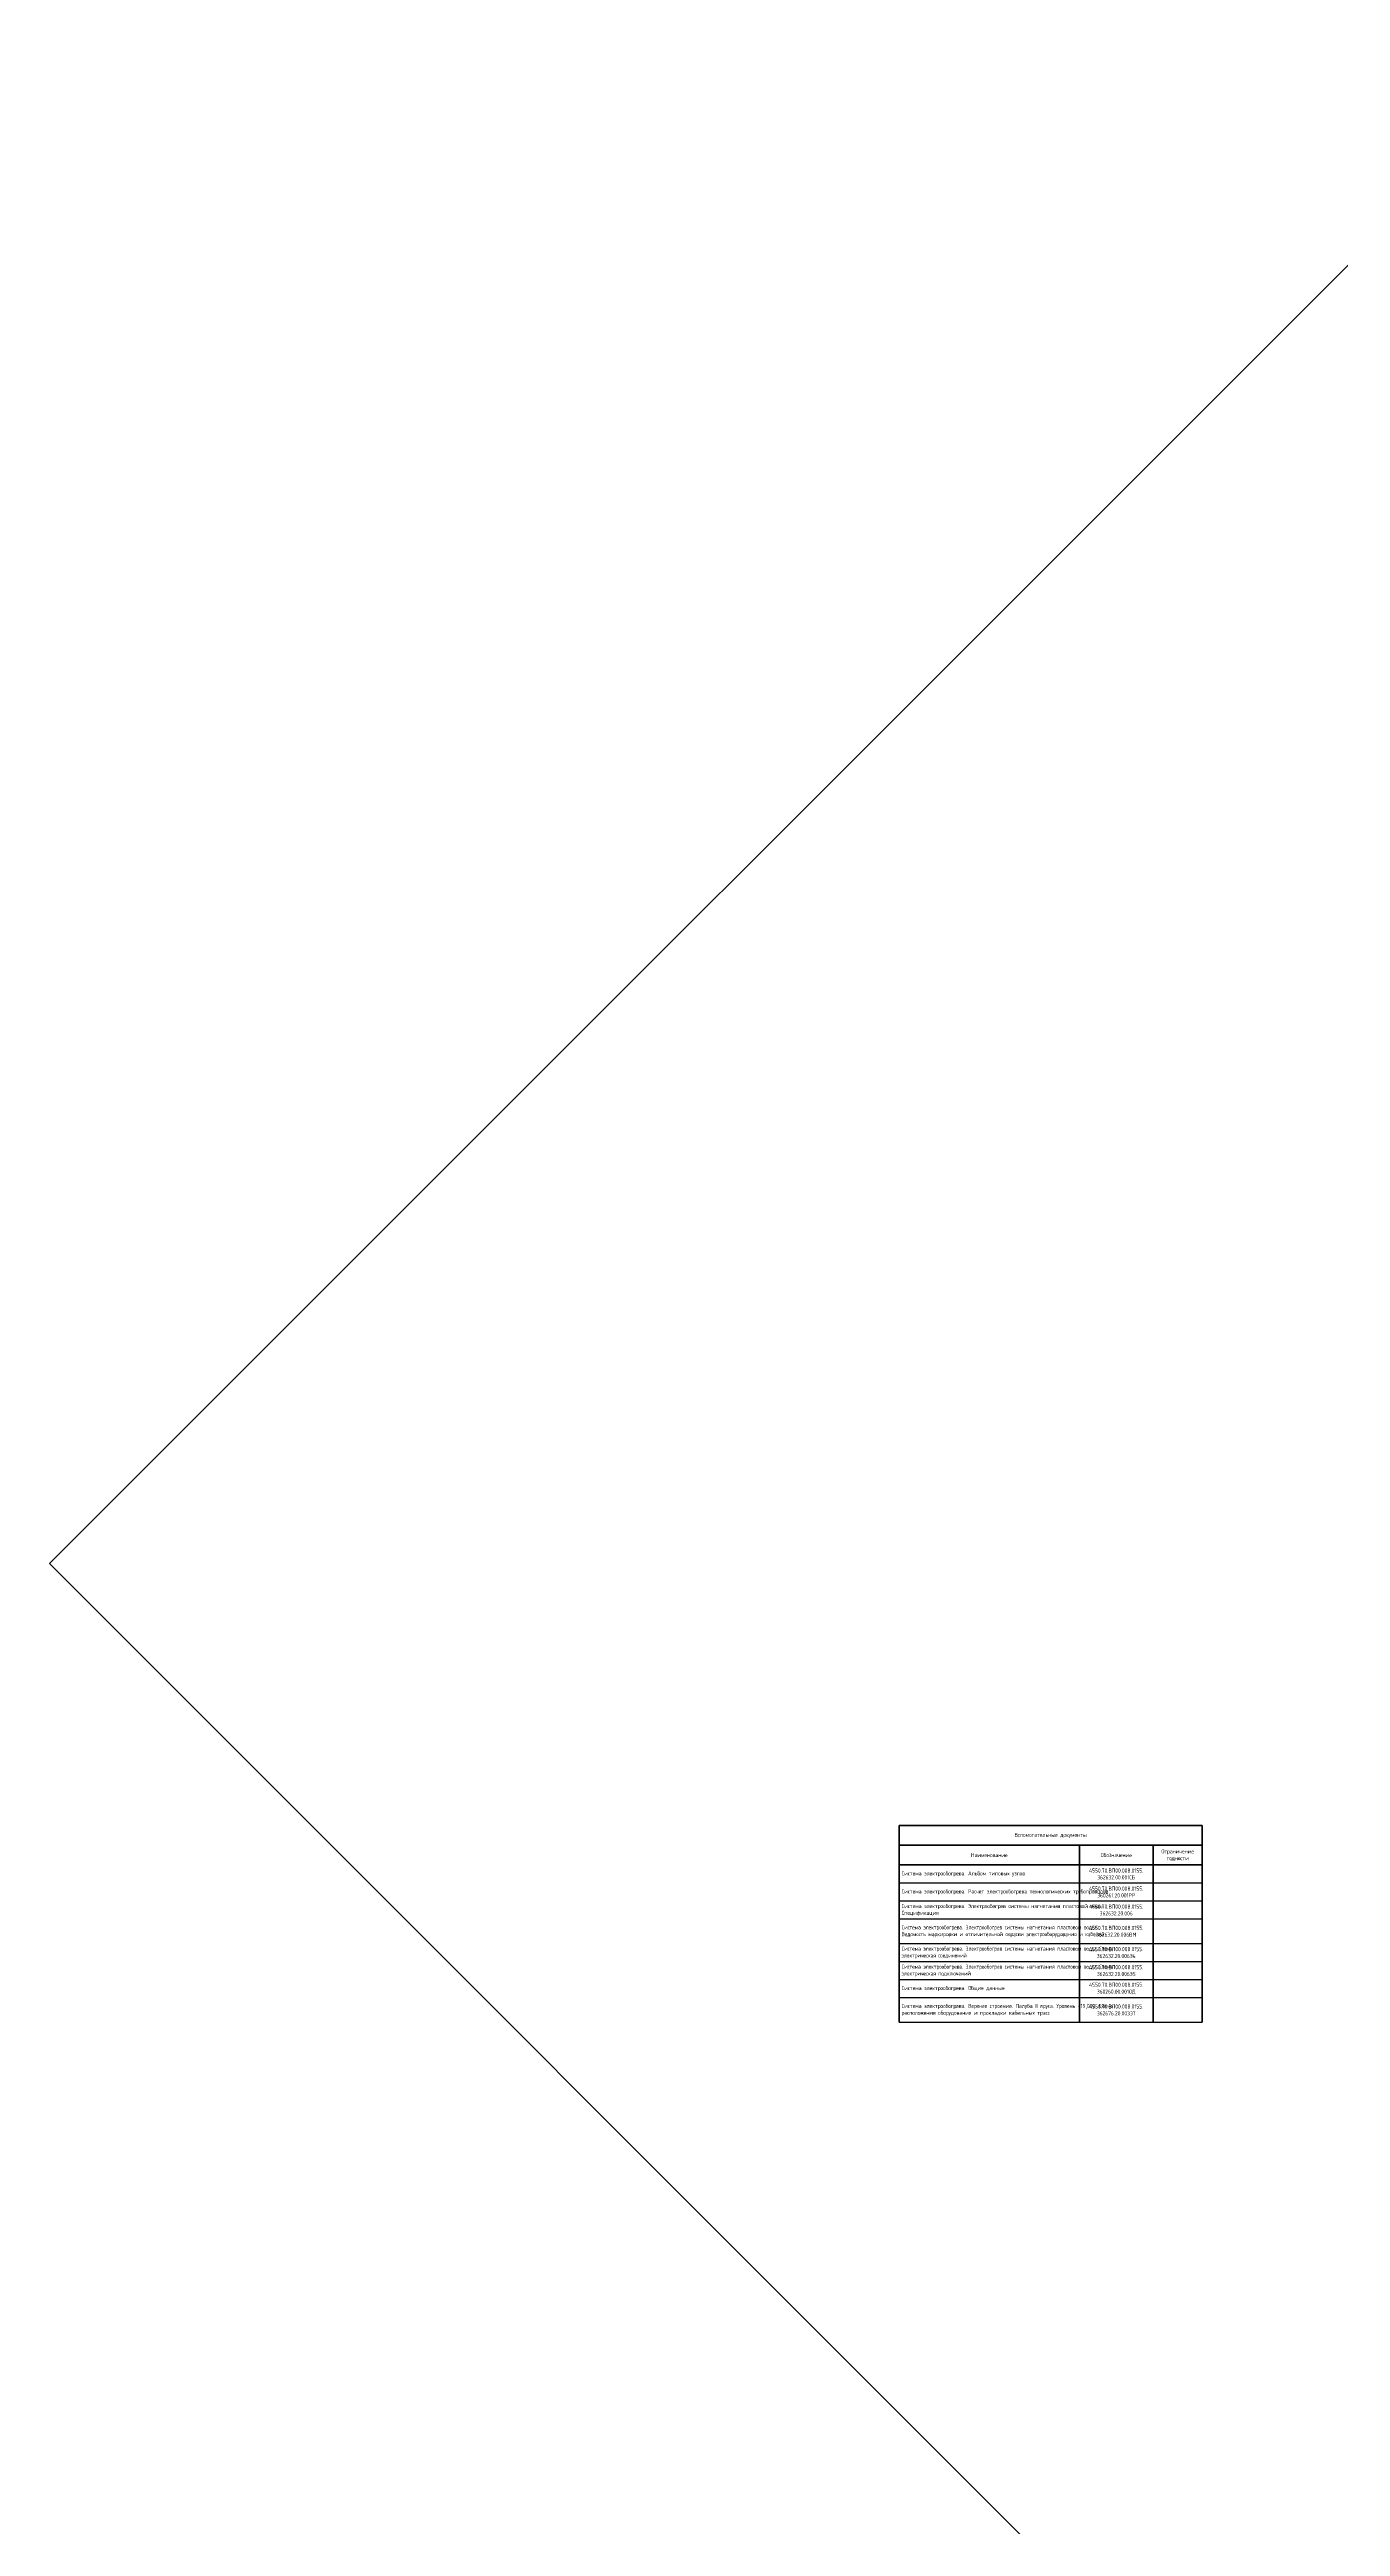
# Model space of a CAD drawing. Header units: millimetres. Extents: x -1501 to 8157, y -8271 to 1386.
# Drawn here: x -1501 to -713, y -126 to 1386 of the extents above; entities that cross this region are included whole.
import ezdxf

# ---------------------------------------------------------------- set-up
doc = ezdxf.new("R2010")
doc.units = ezdxf.units.MM
doc.header["$MEASUREMENT"] = 0
doc.layers.add('OFORMLENIE', color=7, linetype='Continuous', lineweight=25)
doc.layers.add('непечат', color=2, linetype='Continuous', plot=False)
doc.styles.add('GOST_2.304_25', font='CS_Gost2304.shx', dxfattribs={"height": 2.5})

# ---------------------------------------------------------------- blocks, each defined once
blk = doc.blocks.new('*T19')
at = {"layer": 'OFORMLENIE', "color": 0, "linetype": 'ByBlock', "lineweight": 50, "transparency": 16777216}
for p, q in [((0, 0), (185, 0)), ((0, 0), (0, -120)), ((185, 0), (185, -120)), ((0, -12), (185, -12)), ((110, -12), (110, -120)), ((155, -12), (155, -120)), ((0, -24), (185, -24))]:
    blk.add_line(p, q, dxfattribs=at)
at = {"layer": 'OFORMLENIE', "color": 0, "linetype": 'ByBlock', "lineweight": -2, "transparency": 16777216}
for p, q in [((0, -35), (185, -35)), ((0, -46), (185, -46)), ((0, -57), (185, -57)), ((0, -72), (185, -72)), ((0, -83), (185, -83)), ((0, -94), (185, -94)), ((0, -105), (185, -105))]:
    blk.add_line(p, q, dxfattribs=at)
at = {"layer": 'OFORMLENIE', "color": 0, "linetype": 'ByBlock', "transparency": 16777216}
blk.add_line((0, -120), (185, -120), dxfattribs=at)
at = {"layer": 'OFORMLENIE', "color": 0, "transparency": 16777216, "char_height": 2.5, "attachment_point": 5, "style": 'GOST_2.304_25'}
for s, insert, width in [('Вспомогательные документы', (92.5, -6), 182), ('Ограничение годности', (170, -18), 27), ('Наименование', (55, -18), 107), ('Обозначение', (132.5, -18), 42)]:
    blk.add_mtext(s, dxfattribs=dict(at, insert=insert, width=width))
at = {"layer": 'OFORMLENIE', "transparency": 16777216, "char_height": 2.5, "style": 'GOST_2.304_25'}
for s, insert, width, attachment_point in [('{\\C0;Система электрообогрева. Альбом типовых узлов}', (1.5, -29.5), 107, 4), ('{\\C0;4550.70.ВП00.008.0155.^J362632.00.001СБ}', (132.5, -29.5), 42, 5), ('Система электрообогрева. Расчет электрообогрева технологических трубопроводов', (1.5, -40.5), 107, 4), ('4550.70.ВП00.008.0155. 360261.20.001РР', (132.5, -40.5), 42, 5), ('Система электрообогрева. Электрообогрев системы нагнетания пластовой воды. Спецификация', (1.5, -51.5), 107, 4), ('4550.70.ВП00.008.0155. 362632.20.006', (132.5, -51.5), 42, 5), ('{\\W0.965;Система электрообогрева. Электрообогрев системы нагнетания пластовой воды. Ведомость маркировки и отличительной окраски электрооборудования и кабелей}', (1.5, -64.5), 107, 4), ('{\\W0.965;Система электрообогрева. Электрообогрев системы нагнетания пластовой воды. Схема электрическая соединений}', (1.5, -77.5), 107, 4), ('4550.70.ВП00.008.0155. 362632.20.006ВМ', (132.5, -64.5), 42, 5), ('4550.70.ВП00.008.0155. 362632.20.006Э4', (132.5, -77.5), 42, 5), ('{\\W0.965;Система электрообогрева. Электрообогрев системы нагнетания пластовой воды. Схема электрическая подключений}', (1.5, -88.5), 107, 4), ('4550.70.ВП00.008.0155. 362632.20.006Э5', (132.5, -88.5), 42, 5), ('Система электрообогрева. Общие данные', (1.5, -99.5), 107, 4), ('4550.70.ВП00.008.0155. 360260.00.001ОД', (132.5, -99.5), 42, 5), ('Система электрообогрева. Верхнее строение. Палуба II яруса. Уровень +19,000. Схема расположения оборудования и прокладки кабельных трасс', (1.5, -112.5), 107, 4), ('4550.70.ВП00.008.0155. 362676.20.003Э7', (132.5, -112.5), 42, 5)]:
    blk.add_mtext(s, dxfattribs=dict(at, insert=insert, width=width, attachment_point=attachment_point))

msp = doc.modelspace()

# ---------------------------------------------------------------- linework, layer by layer
at = {"layer": 'непечат', "color": 3, "extrusion": (-0.57735, -0.57735, 0.57735)}
msp.add_lwpolyline([(-1387.9, 992.3), (10962.3, 992.3), (10962.3, -1271.9), (-1387.9, -1271.9)], close=True, dxfattribs=at)

# ---------------------------------------------------------------- block references
msp.add_blockref('*T19', (-982, 302.2, 110.6))

doc.saveas('drawing.dxf')
